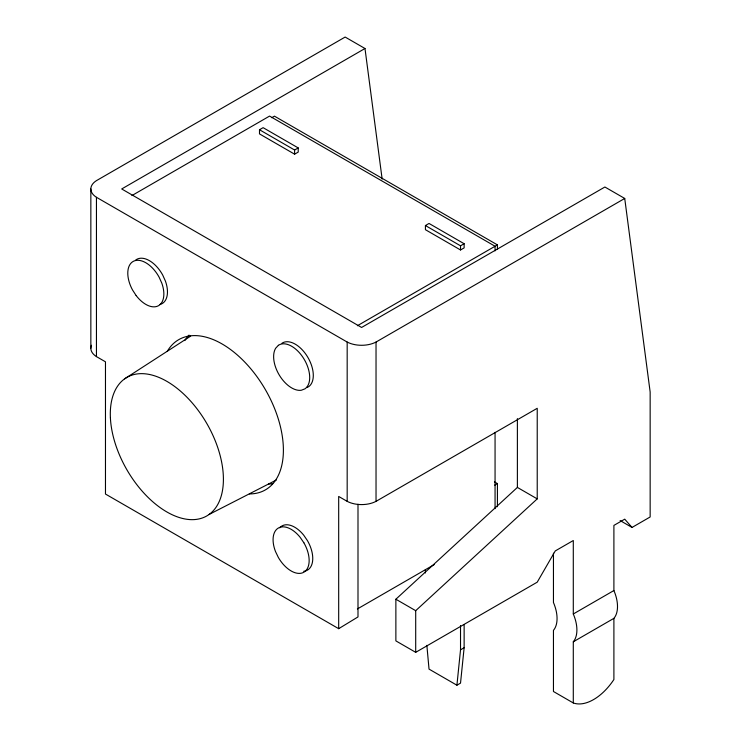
<?xml version="1.0" encoding="UTF-8"?>
<svg xmlns="http://www.w3.org/2000/svg" width="741" height="741" viewBox="0 0 741 741"><rect width="100%" height="100%" fill="white"/><g stroke="black" fill="none" stroke-linecap="round" stroke-linejoin="round"><path stroke-width="1.11" d="M426.862 645.365L429.03 669.104L456.919 685.212L460.522 649.811L460.522 625.561M464.135 624.635L464.135 647.727L460.522 683.128L456.919 685.212M553.453 553.175L553.453 602.526A31.002 17.895 60 0 1 553.453 630.35L553.453 691.501L573.293 702.959L573.293 641.799A31.002 17.895 60 0 0 573.293 613.983L573.293 540.522L555.259 550.933L537.225 582.176L415.701 652.33L395.87 640.882L395.87 599.228L517.385 487.421L517.385 418.619M415.701 652.33L415.701 610.686L537.225 498.878L537.225 408.291L376.03 501.351A21.35 12.328 0 0 1 347.177 501.351L338.683 496.451L338.683 628.683L105.472 494.043L105.472 361.812L96.45 356.606A21.35 12.328 0 0 1 91.495 345.25M124.599 378.855L190.632 336.145M338.683 628.683L357.996 616.929L357.996 504.241M382.143 179.072L364.989 48.508L121.7 188.964L361.599 327.466L604.888 187.01L624.728 198.458L650.153 392.026L650.153 516.977L632.027 527.444L620.124 520.571M131.907 195.568L269.585 116.078L495.062 246.253L495.062 250.875M271.734 117.708L274.439 116.152L497.424 244.891L497.424 249.513M259.498 129.749L263.111 127.665L298.215 147.931L298.215 152.1L294.603 154.174L259.498 133.908L259.498 129.749L294.603 150.015L298.215 147.931M425.427 225.542L429.03 223.458L464.135 243.724L464.135 247.892L460.522 249.967L425.427 229.701L425.427 225.542L460.522 245.808L464.135 243.724M357.384 325.734L497.424 244.891M364.989 48.508L345.149 37.05L96.45 180.637A21.35 12.328 0 0 0 96.45 197.291L347.177 342.046A21.35 12.328 0 0 0 376.03 342.046L624.728 198.458M494.719 485.142L497.424 483.586L497.424 506.724M357.384 608.954L434.198 564.605M460.522 649.811L464.135 647.727M573.293 613.983L613.9 590.54L613.9 525.406L624.728 519.163L632.027 527.444M573.293 641.799L613.9 618.355A31.002 17.895 60 0 0 613.9 590.54M209.11 514.449L276.337 480.02M306.746 387.46L308.552 386.756A25.509 14.727 60 0 0 307.469 356.708A25.509 14.727 60 0 0 281.988 343.24M517.385 487.421L537.225 498.878M494.469 481.882L497.424 483.586M395.87 599.228L415.701 610.686M613.9 618.355L613.9 679.516A45.507 26.278 -60 0 1 573.293 702.959M495.062 432.364L495.062 508.659M460.522 245.808L460.522 249.967M425.427 569.496L425.427 572.96M376.03 342.046L376.03 501.351M347.177 342.046L347.177 501.351M294.603 150.015L294.603 154.174M96.45 197.291L96.45 356.606M90.847 188.964L90.847 348.27M159.787 304.514A25.509 14.727 60 0 0 165.419 281.08L162.714 275.068A25.509 14.727 60 0 0 135.603 260.137M167.271 351.364A86.716 50.064 60 0 1 265.519 389.877A86.716 50.064 60 0 1 249.365 493.923M272.697 483.604A86.716 50.064 60 0 1 268.483 484.105M184.796 340.591A86.716 50.064 60 0 1 189.02 335.117M279.718 527.824A25.509 14.727 60 0 1 303.736 535.206L307.469 540.671A25.509 14.727 60 0 1 303.745 571.283M278.384 345.325L275.68 348.214A25.509 14.727 60 0 0 279.468 375.381A25.509 14.727 60 0 0 301.337 390.248L304.949 388.84A25.509 14.727 60 0 0 303.866 358.792A25.509 14.727 60 0 0 278.384 345.325M303.866 542.755L300.133 537.29A25.509 14.727 60 0 0 278.357 528.037A25.509 14.727 60 0 0 275.495 551.526L278.366 557.491A25.509 14.727 60 0 0 303.875 572.209A25.509 14.727 60 0 0 303.866 542.755M136.149 295.566L132.537 289.99A25.509 14.727 60 0 1 133.621 261.193A25.509 14.727 60 0 1 159.102 277.153L161.807 283.164A25.509 14.727 60 0 1 158.018 305.95A25.509 14.727 60 0 1 136.149 295.566M110.4 417.868A79.972 46.174 60 0 0 197.94 519.145A79.972 46.174 60 0 0 192.225 402.937A79.972 46.174 60 0 0 110.4 417.868"/></g></svg>
